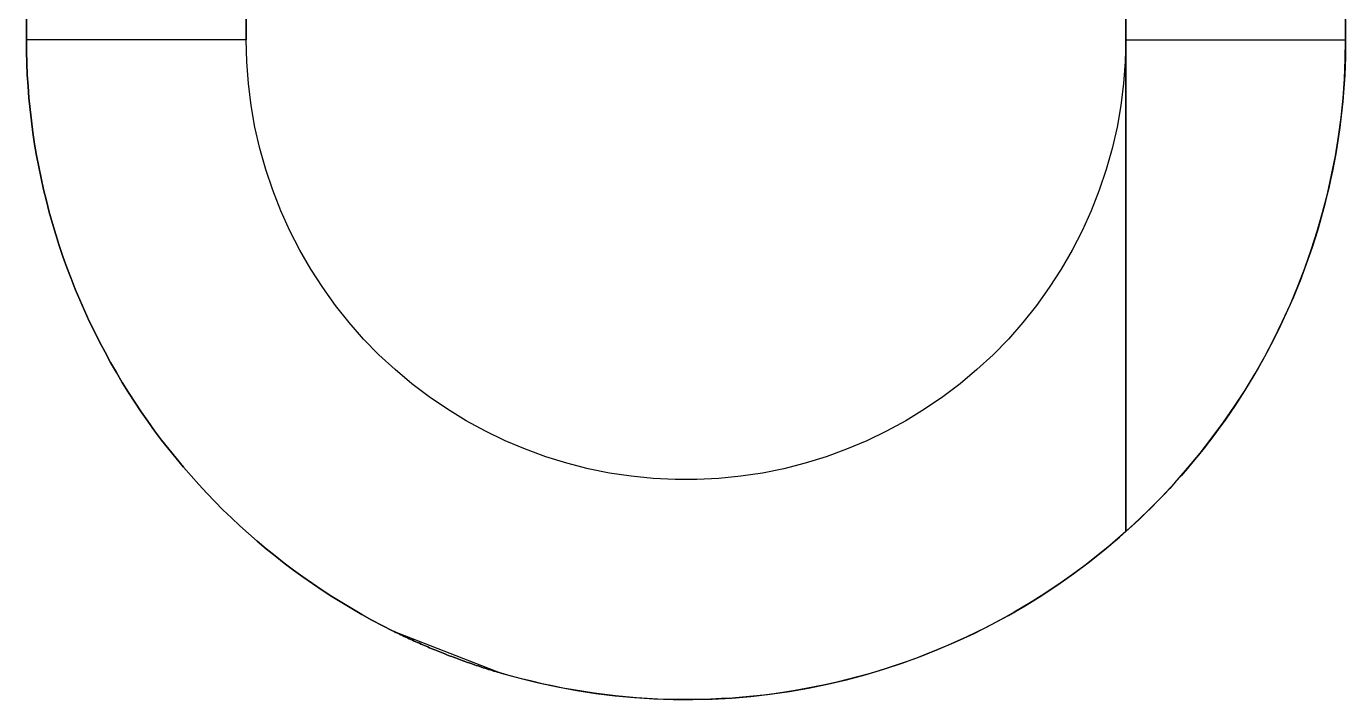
# Model space of a CAD drawing. Extents: x 0 to 1.35, y 0 to 1.54.
# Drawn here: x 0 to 0.3214, y 0.9 to 1.064 of the extents above; entities that cross this region are included whole.
import ezdxf

# ---------------------------------------------------------------- set-up
doc = ezdxf.new("R2010")
doc.units = 0
doc.linetypes.add('HIDDEN', pattern=[9, 6, -3])
doc.layers.add('FRONT', color=7, linetype='CONTINUOUS')
doc.layers.add('FRONT_HID', color=7, linetype='HIDDEN')

msp = doc.modelspace()

# ---------------------------------------------------------------- linework, layer by layer
at = {"layer": 'FRONT'}
for p, q in [((0.321429, 1.060712), (0.321429, 1.453569)), ((0.267857, 1.302436), (0.267857, 1.060712)), ((0.321429, 1.221426), (0.321429, 1.060712)), ((0, 1.126125), (0, 1.060712)), ((0.053571, 1.060712), (0.053571, 1.126125)), ((0.053571, 1.060712), (0.053571, 1.126125)), ((0, 1.060712), (0.000025, 1.057881)), ((0.000025, 1.057881), (0.0001, 1.055051)), ((0.053705, 1.055371), (0.053571, 1.060712)), ((0.053705, 1.055371), (0.053571, 1.060712)), ((0.267857, 1.060712), (0.267724, 1.055371)), ((0.267857, 1.060712), (0.267724, 1.055371)), ((0.321359, 1.05598), (0.321429, 1.060712)), ((0.321414, 1.058566), (0.321371, 1.056421)), ((0.321429, 1.060712), (0.321414, 1.058566)), ((0.0001, 1.055051), (0.000224, 1.052223)), ((0.054104, 1.050044), (0.053705, 1.055371)), ((0.054104, 1.050044), (0.053705, 1.055371)), ((0.267724, 1.055371), (0.267325, 1.050044)), ((0.267724, 1.055371), (0.267325, 1.050044)), ((0.32115, 1.051253), (0.321359, 1.05598)), ((0.321371, 1.056421), (0.3213, 1.054277)), ((0.000224, 1.052223), (0.000399, 1.049397)), ((0.320802, 1.046533), (0.32115, 1.051253)), ((0.321199, 1.052134), (0.321071, 1.049992)), ((0.3213, 1.054277), (0.321199, 1.052134)), ((0.000399, 1.049397), (0.000623, 1.046575)), ((0.054768, 1.044743), (0.054104, 1.050044)), ((0.054768, 1.044743), (0.054104, 1.050044)), ((0.267325, 1.050044), (0.26666, 1.044743)), ((0.267325, 1.050044), (0.26666, 1.044743)), ((0.321071, 1.049992), (0.320913, 1.047852)), ((0.000623, 1.046575), (0.000897, 1.043758)), ((0.055696, 1.039482), (0.054768, 1.044743)), ((0.055696, 1.039482), (0.054768, 1.044743)), ((0.26666, 1.044743), (0.265733, 1.039482)), ((0.26666, 1.044743), (0.265733, 1.039482)), ((0.320315, 1.041826), (0.320802, 1.046533)), ((0.320727, 1.045715), (0.320513, 1.04358)), ((0.320913, 1.047852), (0.320727, 1.045715)), ((0.000897, 1.043758), (0.00122, 1.040945)), ((0.31969, 1.037136), (0.320315, 1.041826)), ((0.32027, 1.041448), (0.319998, 1.03932)), ((0.320513, 1.04358), (0.32027, 1.041448)), ((0.00122, 1.040945), (0.001593, 1.038139)), ((0.056885, 1.034274), (0.055696, 1.039482)), ((0.056885, 1.034274), (0.055696, 1.039482)), ((0.265733, 1.039482), (0.264544, 1.034274)), ((0.265733, 1.039482), (0.264544, 1.034274)), ((0.319998, 1.03932), (0.319699, 1.037195)), ((0.001593, 1.038139), (0.002015, 1.03534)), ((0.002015, 1.03534), (0.002487, 1.032548)), ((0.318927, 1.032465), (0.31969, 1.037136)), ((0.319371, 1.035075), (0.319014, 1.032959)), ((0.319699, 1.037195), (0.319371, 1.035075)), ((0.002487, 1.032548), (0.003008, 1.029766)), ((0.058331, 1.029131), (0.056885, 1.034274)), ((0.058331, 1.029131), (0.056885, 1.034274)), ((0.264544, 1.034274), (0.263097, 1.029131)), ((0.264544, 1.034274), (0.263097, 1.029131)), ((0.318027, 1.02782), (0.318927, 1.032465)), ((0.319014, 1.032959), (0.31863, 1.030848)), ((0.003008, 1.029766), (0.003577, 1.026993)), ((0.060033, 1.024067), (0.058331, 1.029131)), ((0.060033, 1.024067), (0.058331, 1.029131)), ((0.263097, 1.029131), (0.261396, 1.024067)), ((0.263097, 1.029131), (0.261396, 1.024067)), ((0.318217, 1.028743), (0.317776, 1.026643)), ((0.31863, 1.030848), (0.318217, 1.028743)), ((0.003577, 1.026993), (0.004195, 1.02423)), ((0.31699, 1.023202), (0.318027, 1.02782)), ((0.317776, 1.026643), (0.317307, 1.024549)), ((0.004195, 1.02423), (0.004862, 1.021479)), ((0.061985, 1.019094), (0.060033, 1.024067)), ((0.061985, 1.019094), (0.060033, 1.024067)), ((0.261396, 1.024067), (0.259444, 1.019094)), ((0.261396, 1.024067), (0.259444, 1.019094)), ((0.315818, 1.018618), (0.31699, 1.023202)), ((0.316811, 1.022462), (0.316286, 1.020382)), ((0.317307, 1.024549), (0.316811, 1.022462)), ((0.004862, 1.021479), (0.005578, 1.01874)), ((0.064182, 1.014224), (0.061985, 1.019094)), ((0.064182, 1.014224), (0.061985, 1.019094)), ((0.259444, 1.019094), (0.257247, 1.014224)), ((0.259444, 1.019094), (0.257247, 1.014224)), ((0.316286, 1.020382), (0.315734, 1.018308)), ((0.005578, 1.01874), (0.006341, 1.016014)), ((0.006341, 1.016014), (0.007152, 1.013301)), ((0.314511, 1.014069), (0.315818, 1.018618)), ((0.315154, 1.016243), (0.314546, 1.014185)), ((0.315734, 1.018308), (0.315154, 1.016243)), ((0.007152, 1.013301), (0.008011, 1.010604)), ((0.066619, 1.00947), (0.064182, 1.014224)), ((0.066619, 1.00947), (0.064182, 1.014224)), ((0.257247, 1.014224), (0.254809, 1.00947)), ((0.257247, 1.014224), (0.254809, 1.00947)), ((0.313072, 1.009562), (0.314511, 1.014069)), ((0.314546, 1.014185), (0.313912, 1.012135)), ((0.008011, 1.010604), (0.008917, 1.007922)), ((0.06929, 1.004844), (0.066619, 1.00947)), ((0.06929, 1.004844), (0.066619, 1.00947)), ((0.254809, 1.00947), (0.252138, 1.004844)), ((0.254809, 1.00947), (0.252138, 1.004844)), ((0.3115, 1.005098), (0.313072, 1.009562)), ((0.313249, 1.010094), (0.31256, 1.008063)), ((0.313912, 1.012135), (0.313249, 1.010094)), ((0.008917, 1.007922), (0.009871, 1.005256)), ((0.31256, 1.008063), (0.311844, 1.00604)), ((0.009871, 1.005256), (0.010871, 1.002608)), ((0.072189, 1.000356), (0.06929, 1.004844)), ((0.072189, 1.000356), (0.06929, 1.004844)), ((0.252138, 1.004844), (0.24924, 1.000356)), ((0.252138, 1.004844), (0.24924, 1.000356)), ((0.309797, 1.000683), (0.3115, 1.005098)), ((0.3111, 1.004027), (0.31033, 1.002025)), ((0.311844, 1.00604), (0.3111, 1.004027)), ((0.010871, 1.002608), (0.011918, 0.999978)), ((0.011918, 0.999978), (0.013011, 0.997366)), ((0.075307, 0.996019), (0.072189, 1.000356)), ((0.075307, 0.996019), (0.072189, 1.000356)), ((0.24924, 1.000356), (0.246121, 0.996019)), ((0.24924, 1.000356), (0.246121, 0.996019)), ((0.307965, 0.99632), (0.309797, 1.000683)), ((0.309533, 1.000033), (0.30871, 0.998051)), ((0.31033, 1.002025), (0.309533, 1.000033)), ((0.013011, 0.997366), (0.014149, 0.994774)), ((0.30871, 0.998051), (0.30786, 0.996081)), ((0.014149, 0.994774), (0.015333, 0.992203)), ((0.078638, 0.991842), (0.075307, 0.996019)), ((0.078638, 0.991842), (0.075307, 0.996019)), ((0.246121, 0.996019), (0.24279, 0.991842)), ((0.246121, 0.996019), (0.24279, 0.991842)), ((0.306005, 0.992013), (0.307965, 0.99632)), ((0.306984, 0.994123), (0.306082, 0.992176)), ((0.30786, 0.996081), (0.306984, 0.994123)), ((0.015333, 0.992203), (0.016563, 0.989653)), ((0.082173, 0.987836), (0.078638, 0.991842)), ((0.082173, 0.987836), (0.078638, 0.991842)), ((0.24279, 0.991842), (0.239256, 0.987836)), ((0.24279, 0.991842), (0.239256, 0.987836)), ((0.30392, 0.987765), (0.306005, 0.992013)), ((0.305155, 0.990241), (0.304201, 0.988319)), ((0.306082, 0.992176), (0.305155, 0.990241)), ((0.016563, 0.989653), (0.017837, 0.987125)), ((0.017837, 0.987125), (0.019155, 0.98462)), ((0.085903, 0.984012), (0.082173, 0.987836)), ((0.085903, 0.984012), (0.082173, 0.987836)), ((0.239256, 0.987836), (0.235525, 0.984012)), ((0.239256, 0.987836), (0.235525, 0.984012)), ((0.30171, 0.98358), (0.30392, 0.987765)), ((0.304201, 0.988319), (0.303222, 0.98641)), ((0.019155, 0.98462), (0.020517, 0.982138)), ((0.089819, 0.980378), (0.085903, 0.984012)), ((0.089819, 0.980378), (0.085903, 0.984012)), ((0.235525, 0.984012), (0.231609, 0.980378)), ((0.235525, 0.984012), (0.231609, 0.980378)), ((0.299378, 0.979463), (0.30171, 0.98358)), ((0.302217, 0.984514), (0.301187, 0.982632)), ((0.303222, 0.98641), (0.302217, 0.984514)), ((0.020517, 0.982138), (0.021923, 0.979681)), ((0.093912, 0.976944), (0.089819, 0.980378)), ((0.093912, 0.976944), (0.089819, 0.980378)), ((0.231609, 0.980378), (0.227517, 0.976944)), ((0.231609, 0.980378), (0.227517, 0.976944)), ((0.300132, 0.980764), (0.299053, 0.97891)), ((0.301187, 0.982632), (0.300132, 0.980764)), ((0.021923, 0.979681), (0.023372, 0.977249)), ((0.023372, 0.977249), (0.024863, 0.974842)), ((0.296926, 0.975415), (0.299378, 0.979463)), ((0.299053, 0.97891), (0.297948, 0.97707)), ((0.024863, 0.974842), (0.026397, 0.972463)), ((0.09817, 0.973719), (0.093912, 0.976944)), ((0.09817, 0.973719), (0.093912, 0.976944)), ((0.227517, 0.976944), (0.223258, 0.973719)), ((0.227517, 0.976944), (0.223258, 0.973719)), ((0.294356, 0.971442), (0.296926, 0.975415)), ((0.296819, 0.975246), (0.295666, 0.973436)), ((0.297948, 0.97707), (0.296819, 0.975246)), ((0.026397, 0.972463), (0.027972, 0.970111)), ((0.102584, 0.970709), (0.09817, 0.973719)), ((0.102584, 0.970709), (0.09817, 0.973719)), ((0.223258, 0.973719), (0.218844, 0.970709)), ((0.223258, 0.973719), (0.218844, 0.970709)), ((0.291669, 0.967546), (0.294356, 0.971442)), ((0.294489, 0.971642), (0.293288, 0.969865)), ((0.295666, 0.973436), (0.294489, 0.971642)), ((0.027972, 0.970111), (0.029589, 0.967786)), ((0.029589, 0.967786), (0.031246, 0.965491)), ((0.107143, 0.967923), (0.102584, 0.970709)), ((0.107143, 0.967923), (0.102584, 0.970709)), ((0.111835, 0.965368), (0.107143, 0.967923)), ((0.111835, 0.965368), (0.107143, 0.967923)), ((0.214286, 0.967923), (0.209594, 0.965368)), ((0.214286, 0.967923), (0.209594, 0.965368)), ((0.218844, 0.970709), (0.214286, 0.967923)), ((0.218844, 0.970709), (0.214286, 0.967923)), ((0.28887, 0.963731), (0.291669, 0.967546)), ((0.292064, 0.968103), (0.290816, 0.966358)), ((0.293288, 0.969865), (0.292064, 0.968103)), ((0.031246, 0.965491), (0.032943, 0.963226)), ((0.116648, 0.963051), (0.111835, 0.965368)), ((0.116648, 0.963051), (0.111835, 0.965368)), ((0.209594, 0.965368), (0.204781, 0.963051)), ((0.209594, 0.965368), (0.204781, 0.963051)), ((0.289544, 0.964629), (0.28825, 0.962918)), ((0.290816, 0.966358), (0.289544, 0.964629)), ((0.032943, 0.963226), (0.03468, 0.96099)), ((0.121571, 0.960975), (0.116648, 0.963051)), ((0.121571, 0.960975), (0.116648, 0.963051)), ((0.204781, 0.963051), (0.199858, 0.960975)), ((0.204781, 0.963051), (0.199858, 0.960975)), ((0.286933, 0.961224), (0.285594, 0.959548)), ((0.285959, 0.96), (0.28887, 0.963731)), ((0.28825, 0.962918), (0.286933, 0.961224)), ((0.03468, 0.96099), (0.036456, 0.958786)), ((0.036456, 0.958786), (0.038271, 0.956613)), ((0.126591, 0.959148), (0.121571, 0.960975)), ((0.126591, 0.959148), (0.121571, 0.960975)), ((0.131696, 0.957574), (0.126591, 0.959148)), ((0.131696, 0.957574), (0.126591, 0.959148)), ((0.194838, 0.959148), (0.189733, 0.957574)), ((0.194838, 0.959148), (0.189733, 0.957574)), ((0.199858, 0.960975), (0.194838, 0.959148)), ((0.199858, 0.960975), (0.194838, 0.959148)), ((0.284232, 0.95789), (0.282849, 0.95625)), ((0.282939, 0.956356), (0.285959, 0.96)), ((0.285594, 0.959548), (0.284232, 0.95789)), ((0.038271, 0.956613), (0.040123, 0.954472)), ((0.136873, 0.956255), (0.131696, 0.957574)), ((0.136873, 0.956255), (0.131696, 0.957574)), ((0.142109, 0.955197), (0.136873, 0.956255)), ((0.142109, 0.955197), (0.136873, 0.956255)), ((0.147392, 0.954401), (0.142109, 0.955197)), ((0.147392, 0.954401), (0.142109, 0.955197)), ((0.179319, 0.955197), (0.174037, 0.954401)), ((0.179319, 0.955197), (0.174037, 0.954401)), ((0.184556, 0.956255), (0.179319, 0.955197)), ((0.184556, 0.956255), (0.179319, 0.955197)), ((0.189733, 0.957574), (0.184556, 0.956255)), ((0.189733, 0.957574), (0.184556, 0.956255)), ((0.279814, 0.952803), (0.282939, 0.956356)), ((0.282849, 0.95625), (0.281443, 0.954629)), ((0.040123, 0.954472), (0.042013, 0.952365)), ((0.042013, 0.952365), (0.04394, 0.950291)), ((0.152707, 0.953869), (0.147392, 0.954401)), ((0.152707, 0.953869), (0.147392, 0.954401)), ((0.158043, 0.953602), (0.152707, 0.953869)), ((0.158043, 0.953602), (0.152707, 0.953869)), ((0.163385, 0.953602), (0.158043, 0.953602)), ((0.163385, 0.953602), (0.158043, 0.953602)), ((0.168721, 0.953869), (0.163385, 0.953602)), ((0.168721, 0.953869), (0.163385, 0.953602)), ((0.174037, 0.954401), (0.168721, 0.953869)), ((0.174037, 0.954401), (0.168721, 0.953869)), ((0.276586, 0.949343), (0.279814, 0.952803)), ((0.278568, 0.951443), (0.277099, 0.94988)), ((0.280016, 0.953026), (0.278568, 0.951443)), ((0.281443, 0.954629), (0.280016, 0.953026)), ((0.04394, 0.950291), (0.045903, 0.948251)), ((0.045903, 0.948251), (0.047902, 0.946246)), ((0.273256, 0.94598), (0.276586, 0.949343)), ((0.275609, 0.948336), (0.274098, 0.946812)), ((0.277099, 0.94988), (0.275609, 0.948336)), ((0.047902, 0.946246), (0.049936, 0.944277)), ((0.26983, 0.942717), (0.273256, 0.94598)), ((0.272568, 0.945309), (0.271017, 0.943826)), ((0.274098, 0.946812), (0.272568, 0.945309)), ((0.049936, 0.944277), (0.052004, 0.942343)), ((0.052004, 0.942343), (0.054105, 0.940447)), ((0.266309, 0.939555), (0.26983, 0.942717)), ((0.269447, 0.942364), (0.267857, 0.940923)), ((0.271017, 0.943826), (0.269447, 0.942364)), ((0.054105, 0.940447), (0.05624, 0.938588)), ((0.05624, 0.938588), (0.058408, 0.936767)), ((0.262696, 0.936499), (0.266309, 0.939555)), ((0.058408, 0.936767), (0.060607, 0.934984)), ((0.258995, 0.93355), (0.262696, 0.936499)), ((0.060607, 0.934984), (0.062837, 0.93324)), ((0.062837, 0.93324), (0.065097, 0.931536)), ((0.255208, 0.930712), (0.258995, 0.93355)), ((0.065097, 0.931536), (0.067387, 0.929872)), ((0.067387, 0.929872), (0.069707, 0.928248)), ((0.25134, 0.927986), (0.255208, 0.930712)), ((0.069707, 0.928248), (0.072054, 0.926666)), ((0.072054, 0.926666), (0.074429, 0.925125)), ((0.247393, 0.925376), (0.25134, 0.927986)), ((0.074429, 0.925125), (0.07683, 0.923626)), ((0.07683, 0.923626), (0.079258, 0.92217)), ((0.239277, 0.920509), (0.243371, 0.922882)), ((0.243371, 0.922882), (0.247393, 0.925376)), ((0.079258, 0.92217), (0.081711, 0.920756)), ((0.081711, 0.920756), (0.084188, 0.919386)), ((0.084188, 0.919386), (0.08669, 0.91806)), ((0.235115, 0.918256), (0.239277, 0.920509)), ((0.08669, 0.91806), (0.089214, 0.916779)), ((0.089214, 0.916779), (0.089618, 0.916579)), ((0.089214, 0.916779), (0.11564, 0.906448)), ((0.089618, 0.916579), (0.090023, 0.91638)), ((0.090023, 0.91638), (0.090428, 0.916182)), ((0.090428, 0.916182), (0.090834, 0.915985)), ((0.226602, 0.914124), (0.230889, 0.916128)), ((0.230889, 0.916128), (0.235115, 0.918256)), ((0.090834, 0.915985), (0.09124, 0.91579)), ((0.09124, 0.91579), (0.091647, 0.915595)), ((0.091647, 0.915595), (0.092054, 0.915402)), ((0.092054, 0.915402), (0.092462, 0.91521)), ((0.092462, 0.91521), (0.092871, 0.915019)), ((0.092871, 0.915019), (0.09328, 0.914829)), ((0.09328, 0.914829), (0.09369, 0.914641)), ((0.09369, 0.914641), (0.0941, 0.914453)), ((0.0941, 0.914453), (0.094511, 0.914267)), ((0.094511, 0.914267), (0.094922, 0.914082)), ((0.094922, 0.914082), (0.095333, 0.913898)), ((0.095333, 0.913898), (0.095746, 0.913715)), ((0.095746, 0.913715), (0.096158, 0.913533)), ((0.096158, 0.913533), (0.096572, 0.913352)), ((0.096572, 0.913352), (0.096985, 0.913173)), ((0.096985, 0.913173), (0.0974, 0.912995)), ((0.0974, 0.912995), (0.097814, 0.912818)), ((0.222258, 0.912248), (0.226602, 0.914124)), ((0.097814, 0.912818), (0.09823, 0.912642)), ((0.09823, 0.912642), (0.098645, 0.912467)), ((0.098645, 0.912467), (0.099061, 0.912293)), ((0.099061, 0.912293), (0.099478, 0.912121)), ((0.099478, 0.912121), (0.099895, 0.91195)), ((0.099895, 0.91195), (0.100313, 0.91178)), ((0.100313, 0.91178), (0.100731, 0.911611)), ((0.100731, 0.911611), (0.10115, 0.911443)), ((0.10115, 0.911443), (0.101569, 0.911277)), ((0.101569, 0.911277), (0.101988, 0.911111)), ((0.101988, 0.911111), (0.102408, 0.910947)), ((0.102408, 0.910947), (0.102829, 0.910784)), ((0.102829, 0.910784), (0.10325, 0.910622)), ((0.10325, 0.910622), (0.103671, 0.910462)), ((0.103671, 0.910462), (0.104093, 0.910302)), ((0.104093, 0.910302), (0.104515, 0.910144)), ((0.104515, 0.910144), (0.104938, 0.909987)), ((0.104938, 0.909987), (0.105361, 0.909831)), ((0.105361, 0.909831), (0.105785, 0.909676)), ((0.105785, 0.909676), (0.106209, 0.909523)), ((0.213413, 0.908883), (0.21786, 0.9105)), ((0.21786, 0.9105), (0.222258, 0.912248)), ((0.106209, 0.909523), (0.106633, 0.90937)), ((0.106633, 0.90937), (0.107058, 0.909219)), ((0.107058, 0.909219), (0.107483, 0.909069)), ((0.107483, 0.909069), (0.107909, 0.90892)), ((0.107909, 0.90892), (0.108335, 0.908773)), ((0.108335, 0.908773), (0.108762, 0.908626)), ((0.108762, 0.908626), (0.109189, 0.908481)), ((0.109189, 0.908481), (0.109616, 0.908337)), ((0.109616, 0.908337), (0.110044, 0.908194)), ((0.110044, 0.908194), (0.110472, 0.908053)), ((0.110472, 0.908053), (0.110901, 0.907912)), ((0.110901, 0.907912), (0.11133, 0.907773)), ((0.11133, 0.907773), (0.111759, 0.907635)), ((0.111759, 0.907635), (0.112189, 0.907499)), ((0.112189, 0.907499), (0.112619, 0.907363)), ((0.112619, 0.907363), (0.113049, 0.907229)), ((0.113049, 0.907229), (0.11348, 0.907095)), ((0.11348, 0.907095), (0.113911, 0.906964)), ((0.113911, 0.906964), (0.114343, 0.906833)), ((0.114343, 0.906833), (0.114775, 0.906703)), ((0.114775, 0.906703), (0.115207, 0.906575)), ((0.115207, 0.906575), (0.11564, 0.906448)), ((0.11564, 0.906448), (0.120201, 0.905188)), ((0.204385, 0.906045), (0.20892, 0.907397)), ((0.20892, 0.907397), (0.213413, 0.908883)), ((0.120201, 0.905188), (0.124798, 0.904062)), ((0.124798, 0.904062), (0.129425, 0.903073)), ((0.19057, 0.902795), (0.195206, 0.903742)), ((0.195206, 0.903742), (0.199813, 0.904826)), ((0.199813, 0.904826), (0.204385, 0.906045)), ((0.129425, 0.903073), (0.13408, 0.90222)), ((0.13408, 0.90222), (0.138757, 0.901505)), ((0.138757, 0.901505), (0.143454, 0.900927)), ((0.143454, 0.900927), (0.148166, 0.900488)), ((0.148166, 0.900488), (0.152889, 0.900188)), ((0.152889, 0.900188), (0.157618, 0.900027)), ((0.157618, 0.900027), (0.16235, 0.900006)), ((0.16235, 0.900006), (0.167081, 0.900124)), ((0.167081, 0.900124), (0.171806, 0.900381)), ((0.171806, 0.900381), (0.176522, 0.900777)), ((0.176522, 0.900777), (0.181223, 0.901312)), ((0.181223, 0.901312), (0.185908, 0.901985)), ((0.185908, 0.901985), (0.19057, 0.902795))]:
    msp.add_line(p, q, dxfattribs=at)
at = {"layer": 'FRONT_HID', "linetype": 'HIDDEN'}
for p, q in [((0.321429, 1.060712), (0.321429, 1.453569)), ((0.267857, 1.302436), (0.267857, 1.060712)), ((0.267857, 1.221426), (0.267857, 1.060712)), ((0.267857, 1.060712), (0.267857, 1.221426)), ((0.321429, 1.060712), (0.321429, 1.221426)), ((0, 1.060712), (0, 1.126125)), ((0, 1.126125), (0, 1.060712)), ((0, 1.126125), (0, 1.060712)), ((0.053571, 1.126125), (0.053571, 1.060712)), ((0.053571, 1.060712), (0.053571, 1.126125)), ((0.000025, 1.057881), (0, 1.060712)), ((0, 1.060712), (0.000025, 1.057881)), ((0.000025, 1.057881), (0, 1.060712)), ((0.053571, 1.060712), (0, 1.060712)), ((0.053571, 1.060712), (0, 1.060712)), ((0.0001, 1.055051), (0.000025, 1.057881)), ((0.000025, 1.057881), (0.0001, 1.055051)), ((0.0001, 1.055051), (0.000025, 1.057881)), ((0.053705, 1.055371), (0.053571, 1.060712)), ((0.053705, 1.055371), (0.053571, 1.060712)), ((0.267857, 1.060712), (0.267724, 1.055371)), ((0.267857, 1.060712), (0.267724, 1.055371)), ((0.267857, 0.940923), (0.267857, 1.060712)), ((0.267857, 1.060712), (0.321429, 1.060712)), ((0.267857, 1.060712), (0.321429, 1.060712)), ((0.267857, 1.060712), (0.267857, 0.940923)), ((0.321359, 1.05598), (0.321429, 1.060712)), ((0.321414, 1.058566), (0.321371, 1.056421)), ((0.321429, 1.060712), (0.321414, 1.058566)), ((0.000224, 1.052223), (0.0001, 1.055051)), ((0.0001, 1.055051), (0.000224, 1.052223)), ((0.000224, 1.052223), (0.0001, 1.055051)), ((0.054104, 1.050044), (0.053705, 1.055371)), ((0.054104, 1.050044), (0.053705, 1.055371)), ((0.267724, 1.055371), (0.267325, 1.050044)), ((0.267724, 1.055371), (0.267325, 1.050044)), ((0.32115, 1.051253), (0.321359, 1.05598)), ((0.321371, 1.056421), (0.3213, 1.054277)), ((0.000399, 1.049397), (0.000224, 1.052223)), ((0.000224, 1.052223), (0.000399, 1.049397)), ((0.000399, 1.049397), (0.000224, 1.052223)), ((0.320802, 1.046533), (0.32115, 1.051253)), ((0.321199, 1.052134), (0.321071, 1.049992)), ((0.3213, 1.054277), (0.321199, 1.052134)), ((0.000623, 1.046575), (0.000399, 1.049397)), ((0.000399, 1.049397), (0.000623, 1.046575)), ((0.000623, 1.046575), (0.000399, 1.049397)), ((0.054768, 1.044743), (0.054104, 1.050044)), ((0.054768, 1.044743), (0.054104, 1.050044)), ((0.267325, 1.050044), (0.26666, 1.044743)), ((0.267325, 1.050044), (0.26666, 1.044743)), ((0.321071, 1.049992), (0.320913, 1.047852)), ((0.000897, 1.043758), (0.000623, 1.046575)), ((0.000623, 1.046575), (0.000897, 1.043758)), ((0.000897, 1.043758), (0.000623, 1.046575)), ((0.055696, 1.039482), (0.054768, 1.044743)), ((0.055696, 1.039482), (0.054768, 1.044743)), ((0.26666, 1.044743), (0.265733, 1.039482)), ((0.26666, 1.044743), (0.265733, 1.039482)), ((0.320315, 1.041826), (0.320802, 1.046533)), ((0.320727, 1.045715), (0.320513, 1.04358)), ((0.320913, 1.047852), (0.320727, 1.045715)), ((0.00122, 1.040945), (0.000897, 1.043758)), ((0.000897, 1.043758), (0.00122, 1.040945)), ((0.00122, 1.040945), (0.000897, 1.043758)), ((0.31969, 1.037136), (0.320315, 1.041826)), ((0.32027, 1.041448), (0.319998, 1.03932)), ((0.320513, 1.04358), (0.32027, 1.041448)), ((0.001593, 1.038139), (0.00122, 1.040945)), ((0.00122, 1.040945), (0.001593, 1.038139)), ((0.001593, 1.038139), (0.00122, 1.040945)), ((0.056885, 1.034274), (0.055696, 1.039482)), ((0.056885, 1.034274), (0.055696, 1.039482)), ((0.265733, 1.039482), (0.264544, 1.034274)), ((0.265733, 1.039482), (0.264544, 1.034274)), ((0.319998, 1.03932), (0.319699, 1.037195)), ((0.002015, 1.03534), (0.001593, 1.038139)), ((0.001593, 1.038139), (0.002015, 1.03534)), ((0.002015, 1.03534), (0.001593, 1.038139)), ((0.002487, 1.032548), (0.002015, 1.03534)), ((0.002015, 1.03534), (0.002487, 1.032548)), ((0.002487, 1.032548), (0.002015, 1.03534)), ((0.318927, 1.032465), (0.31969, 1.037136)), ((0.319371, 1.035075), (0.319014, 1.032959)), ((0.319699, 1.037195), (0.319371, 1.035075)), ((0.003008, 1.029766), (0.002487, 1.032548)), ((0.002487, 1.032548), (0.003008, 1.029766)), ((0.003008, 1.029766), (0.002487, 1.032548)), ((0.058331, 1.029131), (0.056885, 1.034274)), ((0.058331, 1.029131), (0.056885, 1.034274)), ((0.264544, 1.034274), (0.263097, 1.029131)), ((0.264544, 1.034274), (0.263097, 1.029131)), ((0.318027, 1.02782), (0.318927, 1.032465)), ((0.319014, 1.032959), (0.31863, 1.030848)), ((0.003577, 1.026993), (0.003008, 1.029766)), ((0.003008, 1.029766), (0.003577, 1.026993)), ((0.003577, 1.026993), (0.003008, 1.029766)), ((0.060033, 1.024067), (0.058331, 1.029131)), ((0.060033, 1.024067), (0.058331, 1.029131)), ((0.263097, 1.029131), (0.261396, 1.024067)), ((0.263097, 1.029131), (0.261396, 1.024067)), ((0.318217, 1.028743), (0.317776, 1.026643)), ((0.31863, 1.030848), (0.318217, 1.028743)), ((0.004195, 1.02423), (0.003577, 1.026993)), ((0.003577, 1.026993), (0.004195, 1.02423)), ((0.004195, 1.02423), (0.003577, 1.026993)), ((0.31699, 1.023202), (0.318027, 1.02782)), ((0.317776, 1.026643), (0.317307, 1.024549)), ((0.004862, 1.021479), (0.004195, 1.02423)), ((0.004195, 1.02423), (0.004862, 1.021479)), ((0.004862, 1.021479), (0.004195, 1.02423)), ((0.061985, 1.019094), (0.060033, 1.024067)), ((0.061985, 1.019094), (0.060033, 1.024067)), ((0.261396, 1.024067), (0.259444, 1.019094)), ((0.261396, 1.024067), (0.259444, 1.019094)), ((0.315818, 1.018618), (0.31699, 1.023202)), ((0.316811, 1.022462), (0.316286, 1.020382)), ((0.317307, 1.024549), (0.316811, 1.022462)), ((0.005578, 1.01874), (0.004862, 1.021479)), ((0.004862, 1.021479), (0.005578, 1.01874)), ((0.005578, 1.01874), (0.004862, 1.021479)), ((0.064182, 1.014224), (0.061985, 1.019094)), ((0.064182, 1.014224), (0.061985, 1.019094)), ((0.259444, 1.019094), (0.257247, 1.014224)), ((0.259444, 1.019094), (0.257247, 1.014224)), ((0.316286, 1.020382), (0.315734, 1.018308)), ((0.006341, 1.016014), (0.005578, 1.01874)), ((0.005578, 1.01874), (0.006341, 1.016014)), ((0.006341, 1.016014), (0.005578, 1.01874)), ((0.007152, 1.013301), (0.006341, 1.016014)), ((0.006341, 1.016014), (0.007152, 1.013301)), ((0.007152, 1.013301), (0.006341, 1.016014)), ((0.314511, 1.014069), (0.315818, 1.018618)), ((0.315154, 1.016243), (0.314546, 1.014185)), ((0.315734, 1.018308), (0.315154, 1.016243)), ((0.008011, 1.010604), (0.007152, 1.013301)), ((0.007152, 1.013301), (0.008011, 1.010604)), ((0.008011, 1.010604), (0.007152, 1.013301)), ((0.066619, 1.00947), (0.064182, 1.014224)), ((0.066619, 1.00947), (0.064182, 1.014224)), ((0.257247, 1.014224), (0.254809, 1.00947)), ((0.257247, 1.014224), (0.254809, 1.00947)), ((0.313072, 1.009562), (0.314511, 1.014069)), ((0.314546, 1.014185), (0.313912, 1.012135)), ((0.008917, 1.007922), (0.008011, 1.010604)), ((0.008011, 1.010604), (0.008917, 1.007922)), ((0.008917, 1.007922), (0.008011, 1.010604)), ((0.06929, 1.004844), (0.066619, 1.00947)), ((0.06929, 1.004844), (0.066619, 1.00947)), ((0.254809, 1.00947), (0.252138, 1.004844)), ((0.254809, 1.00947), (0.252138, 1.004844)), ((0.3115, 1.005098), (0.313072, 1.009562)), ((0.313249, 1.010094), (0.31256, 1.008063)), ((0.313912, 1.012135), (0.313249, 1.010094)), ((0.009871, 1.005256), (0.008917, 1.007922)), ((0.008917, 1.007922), (0.009871, 1.005256)), ((0.009871, 1.005256), (0.008917, 1.007922)), ((0.31256, 1.008063), (0.311844, 1.00604)), ((0.010871, 1.002608), (0.009871, 1.005256)), ((0.009871, 1.005256), (0.010871, 1.002608)), ((0.010871, 1.002608), (0.009871, 1.005256)), ((0.072189, 1.000356), (0.06929, 1.004844)), ((0.072189, 1.000356), (0.06929, 1.004844)), ((0.252138, 1.004844), (0.24924, 1.000356)), ((0.252138, 1.004844), (0.24924, 1.000356)), ((0.309797, 1.000683), (0.3115, 1.005098)), ((0.3111, 1.004027), (0.31033, 1.002025)), ((0.311844, 1.00604), (0.3111, 1.004027)), ((0.011918, 0.999978), (0.010871, 1.002608)), ((0.010871, 1.002608), (0.011918, 0.999978)), ((0.011918, 0.999978), (0.010871, 1.002608)), ((0.013011, 0.997366), (0.011918, 0.999978)), ((0.011918, 0.999978), (0.013011, 0.997366)), ((0.013011, 0.997366), (0.011918, 0.999978)), ((0.075307, 0.996019), (0.072189, 1.000356)), ((0.075307, 0.996019), (0.072189, 1.000356)), ((0.24924, 1.000356), (0.246121, 0.996019)), ((0.24924, 1.000356), (0.246121, 0.996019)), ((0.307965, 0.99632), (0.309797, 1.000683)), ((0.309533, 1.000033), (0.30871, 0.998051)), ((0.31033, 1.002025), (0.309533, 1.000033)), ((0.014149, 0.994774), (0.013011, 0.997366)), ((0.013011, 0.997366), (0.014149, 0.994774)), ((0.014149, 0.994774), (0.013011, 0.997366)), ((0.30871, 0.998051), (0.30786, 0.996081)), ((0.015333, 0.992203), (0.014149, 0.994774)), ((0.014149, 0.994774), (0.015333, 0.992203)), ((0.015333, 0.992203), (0.014149, 0.994774)), ((0.078638, 0.991842), (0.075307, 0.996019)), ((0.078638, 0.991842), (0.075307, 0.996019)), ((0.246121, 0.996019), (0.24279, 0.991842)), ((0.246121, 0.996019), (0.24279, 0.991842)), ((0.306005, 0.992013), (0.307965, 0.99632)), ((0.306984, 0.994123), (0.306082, 0.992176)), ((0.30786, 0.996081), (0.306984, 0.994123)), ((0.016563, 0.989653), (0.015333, 0.992203)), ((0.015333, 0.992203), (0.016563, 0.989653)), ((0.016563, 0.989653), (0.015333, 0.992203)), ((0.082173, 0.987836), (0.078638, 0.991842)), ((0.082173, 0.987836), (0.078638, 0.991842)), ((0.24279, 0.991842), (0.239256, 0.987836)), ((0.24279, 0.991842), (0.239256, 0.987836)), ((0.30392, 0.987765), (0.306005, 0.992013)), ((0.305155, 0.990241), (0.304201, 0.988319)), ((0.306082, 0.992176), (0.305155, 0.990241)), ((0.017837, 0.987125), (0.016563, 0.989653)), ((0.016563, 0.989653), (0.017837, 0.987125)), ((0.017837, 0.987125), (0.016563, 0.989653)), ((0.019155, 0.98462), (0.017837, 0.987125)), ((0.017837, 0.987125), (0.019155, 0.98462)), ((0.019155, 0.98462), (0.017837, 0.987125)), ((0.085903, 0.984012), (0.082173, 0.987836)), ((0.085903, 0.984012), (0.082173, 0.987836)), ((0.239256, 0.987836), (0.235525, 0.984012)), ((0.239256, 0.987836), (0.235525, 0.984012)), ((0.30171, 0.98358), (0.30392, 0.987765)), ((0.304201, 0.988319), (0.303222, 0.98641)), ((0.020517, 0.982138), (0.019155, 0.98462)), ((0.019155, 0.98462), (0.020517, 0.982138)), ((0.020517, 0.982138), (0.019155, 0.98462)), ((0.089819, 0.980378), (0.085903, 0.984012)), ((0.089819, 0.980378), (0.085903, 0.984012)), ((0.235525, 0.984012), (0.231609, 0.980378)), ((0.235525, 0.984012), (0.231609, 0.980378)), ((0.299378, 0.979463), (0.30171, 0.98358)), ((0.302217, 0.984514), (0.301187, 0.982632)), ((0.303222, 0.98641), (0.302217, 0.984514)), ((0.021923, 0.979681), (0.020517, 0.982138)), ((0.020517, 0.982138), (0.021923, 0.979681)), ((0.021923, 0.979681), (0.020517, 0.982138)), ((0.093912, 0.976944), (0.089819, 0.980378)), ((0.093912, 0.976944), (0.089819, 0.980378)), ((0.231609, 0.980378), (0.227517, 0.976944)), ((0.231609, 0.980378), (0.227517, 0.976944)), ((0.300132, 0.980764), (0.299053, 0.97891)), ((0.301187, 0.982632), (0.300132, 0.980764)), ((0.023372, 0.977249), (0.021923, 0.979681)), ((0.021923, 0.979681), (0.023372, 0.977249)), ((0.023372, 0.977249), (0.021923, 0.979681)), ((0.024863, 0.974842), (0.023372, 0.977249)), ((0.023372, 0.977249), (0.024863, 0.974842)), ((0.024863, 0.974842), (0.023372, 0.977249)), ((0.296926, 0.975415), (0.299378, 0.979463)), ((0.299053, 0.97891), (0.297948, 0.97707)), ((0.026397, 0.972463), (0.024863, 0.974842)), ((0.024863, 0.974842), (0.026397, 0.972463)), ((0.026397, 0.972463), (0.024863, 0.974842)), ((0.09817, 0.973719), (0.093912, 0.976944)), ((0.09817, 0.973719), (0.093912, 0.976944)), ((0.227517, 0.976944), (0.223258, 0.973719)), ((0.227517, 0.976944), (0.223258, 0.973719)), ((0.294356, 0.971442), (0.296926, 0.975415)), ((0.296819, 0.975246), (0.295666, 0.973436)), ((0.297948, 0.97707), (0.296819, 0.975246)), ((0.027972, 0.970111), (0.026397, 0.972463)), ((0.026397, 0.972463), (0.027972, 0.970111)), ((0.027972, 0.970111), (0.026397, 0.972463)), ((0.102584, 0.970709), (0.09817, 0.973719)), ((0.102584, 0.970709), (0.09817, 0.973719)), ((0.223258, 0.973719), (0.218844, 0.970709)), ((0.223258, 0.973719), (0.218844, 0.970709)), ((0.291669, 0.967546), (0.294356, 0.971442)), ((0.294489, 0.971642), (0.293288, 0.969865)), ((0.295666, 0.973436), (0.294489, 0.971642)), ((0.029589, 0.967786), (0.027972, 0.970111)), ((0.027972, 0.970111), (0.029589, 0.967786)), ((0.029589, 0.967786), (0.027972, 0.970111)), ((0.031246, 0.965491), (0.029589, 0.967786)), ((0.029589, 0.967786), (0.031246, 0.965491)), ((0.031246, 0.965491), (0.029589, 0.967786)), ((0.107143, 0.967923), (0.102584, 0.970709)), ((0.107143, 0.967923), (0.102584, 0.970709)), ((0.111835, 0.965368), (0.107143, 0.967923)), ((0.111835, 0.965368), (0.107143, 0.967923)), ((0.214286, 0.967923), (0.209594, 0.965368)), ((0.214286, 0.967923), (0.209594, 0.965368)), ((0.218844, 0.970709), (0.214286, 0.967923)), ((0.218844, 0.970709), (0.214286, 0.967923)), ((0.28887, 0.963731), (0.291669, 0.967546)), ((0.292064, 0.968103), (0.290816, 0.966358)), ((0.293288, 0.969865), (0.292064, 0.968103)), ((0.032943, 0.963226), (0.031246, 0.965491)), ((0.031246, 0.965491), (0.032943, 0.963226)), ((0.032943, 0.963226), (0.031246, 0.965491)), ((0.116648, 0.963051), (0.111835, 0.965368)), ((0.116648, 0.963051), (0.111835, 0.965368)), ((0.209594, 0.965368), (0.204781, 0.963051)), ((0.209594, 0.965368), (0.204781, 0.963051)), ((0.289544, 0.964629), (0.28825, 0.962918)), ((0.290816, 0.966358), (0.289544, 0.964629)), ((0.03468, 0.96099), (0.032943, 0.963226)), ((0.032943, 0.963226), (0.03468, 0.96099)), ((0.03468, 0.96099), (0.032943, 0.963226)), ((0.121571, 0.960975), (0.116648, 0.963051)), ((0.121571, 0.960975), (0.116648, 0.963051)), ((0.204781, 0.963051), (0.199858, 0.960975)), ((0.204781, 0.963051), (0.199858, 0.960975)), ((0.286933, 0.961224), (0.285594, 0.959548)), ((0.285959, 0.96), (0.28887, 0.963731)), ((0.28825, 0.962918), (0.286933, 0.961224)), ((0.036456, 0.958786), (0.03468, 0.96099)), ((0.03468, 0.96099), (0.036456, 0.958786)), ((0.036456, 0.958786), (0.03468, 0.96099)), ((0.038271, 0.956613), (0.036456, 0.958786)), ((0.036456, 0.958786), (0.038271, 0.956613)), ((0.038271, 0.956613), (0.036456, 0.958786)), ((0.126591, 0.959148), (0.121571, 0.960975)), ((0.126591, 0.959148), (0.121571, 0.960975)), ((0.131696, 0.957574), (0.126591, 0.959148)), ((0.131696, 0.957574), (0.126591, 0.959148)), ((0.194838, 0.959148), (0.189733, 0.957574)), ((0.194838, 0.959148), (0.189733, 0.957574)), ((0.199858, 0.960975), (0.194838, 0.959148)), ((0.199858, 0.960975), (0.194838, 0.959148)), ((0.284232, 0.95789), (0.282849, 0.95625)), ((0.282939, 0.956356), (0.285959, 0.96)), ((0.285594, 0.959548), (0.284232, 0.95789)), ((0.040123, 0.954472), (0.038271, 0.956613)), ((0.038271, 0.956613), (0.040123, 0.954472)), ((0.040123, 0.954472), (0.038271, 0.956613)), ((0.136873, 0.956255), (0.131696, 0.957574)), ((0.136873, 0.956255), (0.131696, 0.957574)), ((0.142109, 0.955197), (0.136873, 0.956255)), ((0.142109, 0.955197), (0.136873, 0.956255)), ((0.147392, 0.954401), (0.142109, 0.955197)), ((0.147392, 0.954401), (0.142109, 0.955197)), ((0.179319, 0.955197), (0.174037, 0.954401)), ((0.179319, 0.955197), (0.174037, 0.954401)), ((0.184556, 0.956255), (0.179319, 0.955197)), ((0.184556, 0.956255), (0.179319, 0.955197)), ((0.189733, 0.957574), (0.184556, 0.956255)), ((0.189733, 0.957574), (0.184556, 0.956255)), ((0.279814, 0.952803), (0.282939, 0.956356)), ((0.282849, 0.95625), (0.281443, 0.954629)), ((0.042013, 0.952365), (0.040123, 0.954472)), ((0.040123, 0.954472), (0.042013, 0.952365)), ((0.042013, 0.952365), (0.040123, 0.954472)), ((0.04394, 0.950291), (0.042013, 0.952365)), ((0.042013, 0.952365), (0.04394, 0.950291)), ((0.04394, 0.950291), (0.042013, 0.952365)), ((0.152707, 0.953869), (0.147392, 0.954401)), ((0.152707, 0.953869), (0.147392, 0.954401)), ((0.158043, 0.953602), (0.152707, 0.953869)), ((0.158043, 0.953602), (0.152707, 0.953869)), ((0.163385, 0.953602), (0.158043, 0.953602)), ((0.163385, 0.953602), (0.158043, 0.953602)), ((0.168721, 0.953869), (0.163385, 0.953602)), ((0.168721, 0.953869), (0.163385, 0.953602)), ((0.174037, 0.954401), (0.168721, 0.953869)), ((0.174037, 0.954401), (0.168721, 0.953869)), ((0.276586, 0.949343), (0.279814, 0.952803)), ((0.278568, 0.951443), (0.277099, 0.94988)), ((0.280016, 0.953026), (0.278568, 0.951443)), ((0.281443, 0.954629), (0.280016, 0.953026)), ((0.045903, 0.948251), (0.04394, 0.950291)), ((0.04394, 0.950291), (0.045903, 0.948251)), ((0.045903, 0.948251), (0.04394, 0.950291)), ((0.047902, 0.946246), (0.045903, 0.948251)), ((0.045903, 0.948251), (0.047902, 0.946246)), ((0.047902, 0.946246), (0.045903, 0.948251)), ((0.273256, 0.94598), (0.276586, 0.949343)), ((0.275609, 0.948336), (0.274098, 0.946812)), ((0.277099, 0.94988), (0.275609, 0.948336)), ((0.049936, 0.944277), (0.047902, 0.946246)), ((0.047902, 0.946246), (0.049936, 0.944277)), ((0.049936, 0.944277), (0.047902, 0.946246)), ((0.26983, 0.942717), (0.273256, 0.94598)), ((0.272568, 0.945309), (0.271017, 0.943826)), ((0.274098, 0.946812), (0.272568, 0.945309)), ((0.052004, 0.942343), (0.049936, 0.944277)), ((0.049936, 0.944277), (0.052004, 0.942343)), ((0.052004, 0.942343), (0.049936, 0.944277)), ((0.054105, 0.940447), (0.052004, 0.942343)), ((0.052004, 0.942343), (0.054105, 0.940447)), ((0.054105, 0.940447), (0.052004, 0.942343)), ((0.266309, 0.939555), (0.26983, 0.942717)), ((0.269447, 0.942364), (0.267857, 0.940923)), ((0.271017, 0.943826), (0.269447, 0.942364)), ((0.05624, 0.938588), (0.054105, 0.940447)), ((0.054105, 0.940447), (0.05624, 0.938588)), ((0.05624, 0.938588), (0.054105, 0.940447)), ((0.058408, 0.936767), (0.05624, 0.938588)), ((0.05624, 0.938588), (0.058408, 0.936767)), ((0.058408, 0.936767), (0.05624, 0.938588)), ((0.262696, 0.936499), (0.266309, 0.939555)), ((0.265915, 0.939214), (0.263946, 0.937536)), ((0.265915, 0.939214), (0.263946, 0.937536)), ((0.267857, 0.940923), (0.265915, 0.939214)), ((0.267857, 0.940923), (0.265915, 0.939214)), ((0.060607, 0.934984), (0.058408, 0.936767)), ((0.058408, 0.936767), (0.060607, 0.934984)), ((0.060607, 0.934984), (0.058408, 0.936767)), ((0.258995, 0.93355), (0.262696, 0.936499)), ((0.26195, 0.935891), (0.259928, 0.934277)), ((0.26195, 0.935891), (0.259928, 0.934277)), ((0.263946, 0.937536), (0.26195, 0.935891)), ((0.263946, 0.937536), (0.26195, 0.935891)), ((0.062837, 0.93324), (0.060607, 0.934984)), ((0.060607, 0.934984), (0.062837, 0.93324)), ((0.062837, 0.93324), (0.060607, 0.934984)), ((0.065097, 0.931536), (0.062837, 0.93324)), ((0.062837, 0.93324), (0.065097, 0.931536)), ((0.065097, 0.931536), (0.062837, 0.93324)), ((0.255208, 0.930712), (0.258995, 0.93355)), ((0.257881, 0.932697), (0.255808, 0.93115)), ((0.257881, 0.932697), (0.255808, 0.93115)), ((0.259928, 0.934277), (0.257881, 0.932697)), ((0.259928, 0.934277), (0.257881, 0.932697)), ((0.067387, 0.929872), (0.065097, 0.931536)), ((0.065097, 0.931536), (0.067387, 0.929872)), ((0.067387, 0.929872), (0.065097, 0.931536)), ((0.069707, 0.928248), (0.067387, 0.929872)), ((0.067387, 0.929872), (0.069707, 0.928248)), ((0.069707, 0.928248), (0.067387, 0.929872)), ((0.25134, 0.927986), (0.255208, 0.930712)), ((0.25371, 0.929636), (0.251588, 0.928156)), ((0.25371, 0.929636), (0.251588, 0.928156)), ((0.255808, 0.93115), (0.25371, 0.929636)), ((0.255808, 0.93115), (0.25371, 0.929636)), ((0.072054, 0.926666), (0.069707, 0.928248)), ((0.069707, 0.928248), (0.072054, 0.926666)), ((0.072054, 0.926666), (0.069707, 0.928248)), ((0.074429, 0.925125), (0.072054, 0.926666)), ((0.072054, 0.926666), (0.074429, 0.925125)), ((0.074429, 0.925125), (0.072054, 0.926666)), ((0.249443, 0.926711), (0.247275, 0.9253)), ((0.249443, 0.926711), (0.247275, 0.9253)), ((0.247393, 0.925376), (0.25134, 0.927986)), ((0.251588, 0.928156), (0.249443, 0.926711)), ((0.251588, 0.928156), (0.249443, 0.926711)), ((0.07683, 0.923626), (0.074429, 0.925125)), ((0.074429, 0.925125), (0.07683, 0.923626)), ((0.07683, 0.923626), (0.074429, 0.925125)), ((0.079258, 0.92217), (0.07683, 0.923626)), ((0.07683, 0.923626), (0.079258, 0.92217)), ((0.079258, 0.92217), (0.07683, 0.923626)), ((0.239277, 0.920509), (0.243371, 0.922882)), ((0.242872, 0.922584), (0.240638, 0.92128)), ((0.242872, 0.922584), (0.240638, 0.92128)), ((0.245084, 0.923925), (0.242872, 0.922584)), ((0.245084, 0.923925), (0.242872, 0.922584)), ((0.243371, 0.922882), (0.247393, 0.925376)), ((0.247275, 0.9253), (0.245084, 0.923925)), ((0.247275, 0.9253), (0.245084, 0.923925)), ((0.081711, 0.920756), (0.079258, 0.92217)), ((0.079258, 0.92217), (0.081711, 0.920756)), ((0.081711, 0.920756), (0.079258, 0.92217)), ((0.084188, 0.919386), (0.081711, 0.920756)), ((0.081711, 0.920756), (0.084188, 0.919386)), ((0.084188, 0.919386), (0.081711, 0.920756)), ((0.08669, 0.91806), (0.084188, 0.919386)), ((0.084188, 0.919386), (0.08669, 0.91806)), ((0.08669, 0.91806), (0.084188, 0.919386)), ((0.235115, 0.918256), (0.239277, 0.920509)), ((0.238384, 0.920012), (0.236109, 0.91878)), ((0.238384, 0.920012), (0.236109, 0.91878)), ((0.240638, 0.92128), (0.238384, 0.920012)), ((0.240638, 0.92128), (0.238384, 0.920012)), ((0.089214, 0.916779), (0.08669, 0.91806)), ((0.08669, 0.91806), (0.089214, 0.916779)), ((0.089214, 0.916779), (0.08669, 0.91806)), ((0.089618, 0.916579), (0.089214, 0.916779)), ((0.089214, 0.916779), (0.089618, 0.916579)), ((0.089618, 0.916579), (0.089214, 0.916779)), ((0.089214, 0.916779), (0.11564, 0.906448)), ((0.090023, 0.91638), (0.089618, 0.916579)), ((0.089618, 0.916579), (0.090023, 0.91638)), ((0.090023, 0.91638), (0.089618, 0.916579)), ((0.090428, 0.916182), (0.090023, 0.91638)), ((0.090023, 0.91638), (0.090428, 0.916182)), ((0.090428, 0.916182), (0.090023, 0.91638)), ((0.090834, 0.915985), (0.090428, 0.916182)), ((0.090428, 0.916182), (0.090834, 0.915985)), ((0.090834, 0.915985), (0.090428, 0.916182)), ((0.226602, 0.914124), (0.230889, 0.916128)), ((0.231502, 0.916427), (0.229171, 0.915306)), ((0.231502, 0.916427), (0.229171, 0.915306)), ((0.230889, 0.916128), (0.235115, 0.918256)), ((0.233815, 0.917585), (0.231502, 0.916427)), ((0.233815, 0.917585), (0.231502, 0.916427)), ((0.236109, 0.91878), (0.233815, 0.917585)), ((0.236109, 0.91878), (0.233815, 0.917585)), ((0.09124, 0.91579), (0.090834, 0.915985)), ((0.090834, 0.915985), (0.09124, 0.91579)), ((0.09124, 0.91579), (0.090834, 0.915985)), ((0.091647, 0.915595), (0.09124, 0.91579)), ((0.09124, 0.91579), (0.091647, 0.915595)), ((0.091647, 0.915595), (0.09124, 0.91579)), ((0.092054, 0.915402), (0.091647, 0.915595)), ((0.091647, 0.915595), (0.092054, 0.915402)), ((0.092054, 0.915402), (0.091647, 0.915595)), ((0.092462, 0.91521), (0.092054, 0.915402)), ((0.092054, 0.915402), (0.092462, 0.91521)), ((0.092462, 0.91521), (0.092054, 0.915402)), ((0.092871, 0.915019), (0.092462, 0.91521)), ((0.092462, 0.91521), (0.092871, 0.915019)), ((0.092871, 0.915019), (0.092462, 0.91521)), ((0.09328, 0.914829), (0.092871, 0.915019)), ((0.092871, 0.915019), (0.09328, 0.914829)), ((0.09328, 0.914829), (0.092871, 0.915019)), ((0.09369, 0.914641), (0.09328, 0.914829)), ((0.09328, 0.914829), (0.09369, 0.914641)), ((0.09369, 0.914641), (0.09328, 0.914829)), ((0.0941, 0.914453), (0.09369, 0.914641)), ((0.09369, 0.914641), (0.0941, 0.914453)), ((0.0941, 0.914453), (0.09369, 0.914641)), ((0.094511, 0.914267), (0.0941, 0.914453)), ((0.0941, 0.914453), (0.094511, 0.914267)), ((0.094511, 0.914267), (0.0941, 0.914453)), ((0.094922, 0.914082), (0.094511, 0.914267)), ((0.094511, 0.914267), (0.094922, 0.914082)), ((0.094922, 0.914082), (0.094511, 0.914267)), ((0.095333, 0.913898), (0.094922, 0.914082)), ((0.094922, 0.914082), (0.095333, 0.913898)), ((0.095333, 0.913898), (0.094922, 0.914082)), ((0.095746, 0.913715), (0.095333, 0.913898)), ((0.095333, 0.913898), (0.095746, 0.913715)), ((0.095746, 0.913715), (0.095333, 0.913898)), ((0.096158, 0.913533), (0.095746, 0.913715)), ((0.095746, 0.913715), (0.096158, 0.913533)), ((0.096158, 0.913533), (0.095746, 0.913715)), ((0.096572, 0.913352), (0.096158, 0.913533)), ((0.096158, 0.913533), (0.096572, 0.913352)), ((0.096572, 0.913352), (0.096158, 0.913533)), ((0.096985, 0.913173), (0.096572, 0.913352)), ((0.096572, 0.913352), (0.096985, 0.913173)), ((0.096985, 0.913173), (0.096572, 0.913352)), ((0.0974, 0.912995), (0.096985, 0.913173)), ((0.096985, 0.913173), (0.0974, 0.912995)), ((0.0974, 0.912995), (0.096985, 0.913173)), ((0.097814, 0.912818), (0.0974, 0.912995)), ((0.0974, 0.912995), (0.097814, 0.912818)), ((0.097814, 0.912818), (0.0974, 0.912995)), ((0.224455, 0.913178), (0.222072, 0.912171)), ((0.224455, 0.913178), (0.222072, 0.912171)), ((0.222258, 0.912248), (0.226602, 0.914124)), ((0.226821, 0.914223), (0.224455, 0.913178)), ((0.226821, 0.914223), (0.224455, 0.913178)), ((0.229171, 0.915306), (0.226821, 0.914223)), ((0.229171, 0.915306), (0.226821, 0.914223)), ((0.09823, 0.912642), (0.097814, 0.912818)), ((0.097814, 0.912818), (0.09823, 0.912642)), ((0.09823, 0.912642), (0.097814, 0.912818)), ((0.098645, 0.912467), (0.09823, 0.912642)), ((0.09823, 0.912642), (0.098645, 0.912467)), ((0.098645, 0.912467), (0.09823, 0.912642)), ((0.099061, 0.912293), (0.098645, 0.912467)), ((0.098645, 0.912467), (0.099061, 0.912293)), ((0.099061, 0.912293), (0.098645, 0.912467)), ((0.099478, 0.912121), (0.099061, 0.912293)), ((0.099061, 0.912293), (0.099478, 0.912121)), ((0.099478, 0.912121), (0.099061, 0.912293)), ((0.099895, 0.91195), (0.099478, 0.912121)), ((0.099478, 0.912121), (0.099895, 0.91195)), ((0.099895, 0.91195), (0.099478, 0.912121)), ((0.100313, 0.91178), (0.099895, 0.91195)), ((0.099895, 0.91195), (0.100313, 0.91178)), ((0.100313, 0.91178), (0.099895, 0.91195)), ((0.100731, 0.911611), (0.100313, 0.91178)), ((0.100313, 0.91178), (0.100731, 0.911611)), ((0.100731, 0.911611), (0.100313, 0.91178)), ((0.10115, 0.911443), (0.100731, 0.911611)), ((0.100731, 0.911611), (0.10115, 0.911443)), ((0.10115, 0.911443), (0.100731, 0.911611)), ((0.101569, 0.911277), (0.10115, 0.911443)), ((0.10115, 0.911443), (0.101569, 0.911277)), ((0.101569, 0.911277), (0.10115, 0.911443)), ((0.101988, 0.911111), (0.101569, 0.911277)), ((0.101569, 0.911277), (0.101988, 0.911111)), ((0.101988, 0.911111), (0.101569, 0.911277)), ((0.102408, 0.910947), (0.101988, 0.911111)), ((0.101988, 0.911111), (0.102408, 0.910947)), ((0.102408, 0.910947), (0.101988, 0.911111)), ((0.102829, 0.910784), (0.102408, 0.910947)), ((0.102408, 0.910947), (0.102829, 0.910784)), ((0.102829, 0.910784), (0.102408, 0.910947)), ((0.10325, 0.910622), (0.102829, 0.910784)), ((0.102829, 0.910784), (0.10325, 0.910622)), ((0.10325, 0.910622), (0.102829, 0.910784)), ((0.103671, 0.910462), (0.10325, 0.910622)), ((0.10325, 0.910622), (0.103671, 0.910462)), ((0.103671, 0.910462), (0.10325, 0.910622)), ((0.104093, 0.910302), (0.103671, 0.910462)), ((0.103671, 0.910462), (0.104093, 0.910302)), ((0.104093, 0.910302), (0.103671, 0.910462)), ((0.104515, 0.910144), (0.104093, 0.910302)), ((0.104093, 0.910302), (0.104515, 0.910144)), ((0.104515, 0.910144), (0.104093, 0.910302)), ((0.104938, 0.909987), (0.104515, 0.910144)), ((0.104515, 0.910144), (0.104938, 0.909987)), ((0.104938, 0.909987), (0.104515, 0.910144)), ((0.105361, 0.909831), (0.104938, 0.909987)), ((0.104938, 0.909987), (0.105361, 0.909831)), ((0.105361, 0.909831), (0.104938, 0.909987)), ((0.105785, 0.909676), (0.105361, 0.909831)), ((0.105361, 0.909831), (0.105785, 0.909676)), ((0.105785, 0.909676), (0.105361, 0.909831)), ((0.106209, 0.909523), (0.105785, 0.909676)), ((0.105785, 0.909676), (0.106209, 0.909523)), ((0.106209, 0.909523), (0.105785, 0.909676)), ((0.213413, 0.908883), (0.21786, 0.9105)), ((0.21726, 0.910274), (0.214831, 0.909383)), ((0.21726, 0.910274), (0.214831, 0.909383)), ((0.219674, 0.911203), (0.21726, 0.910274)), ((0.219674, 0.911203), (0.21726, 0.910274)), ((0.21786, 0.9105), (0.222258, 0.912248)), ((0.222072, 0.912171), (0.219674, 0.911203)), ((0.222072, 0.912171), (0.219674, 0.911203)), ((0.106633, 0.90937), (0.106209, 0.909523)), ((0.106209, 0.909523), (0.106633, 0.90937)), ((0.106633, 0.90937), (0.106209, 0.909523)), ((0.107058, 0.909219), (0.106633, 0.90937)), ((0.106633, 0.90937), (0.107058, 0.909219)), ((0.107058, 0.909219), (0.106633, 0.90937)), ((0.107483, 0.909069), (0.107058, 0.909219)), ((0.107058, 0.909219), (0.107483, 0.909069)), ((0.107483, 0.909069), (0.107058, 0.909219)), ((0.107909, 0.90892), (0.107483, 0.909069)), ((0.107483, 0.909069), (0.107909, 0.90892)), ((0.107909, 0.90892), (0.107483, 0.909069)), ((0.108335, 0.908773), (0.107909, 0.90892)), ((0.107909, 0.90892), (0.108335, 0.908773)), ((0.108335, 0.908773), (0.107909, 0.90892)), ((0.108762, 0.908626), (0.108335, 0.908773)), ((0.108335, 0.908773), (0.108762, 0.908626)), ((0.108762, 0.908626), (0.108335, 0.908773)), ((0.109189, 0.908481), (0.108762, 0.908626)), ((0.108762, 0.908626), (0.109189, 0.908481)), ((0.109189, 0.908481), (0.108762, 0.908626)), ((0.109616, 0.908337), (0.109189, 0.908481)), ((0.109189, 0.908481), (0.109616, 0.908337)), ((0.109616, 0.908337), (0.109189, 0.908481)), ((0.110044, 0.908194), (0.109616, 0.908337)), ((0.109616, 0.908337), (0.110044, 0.908194)), ((0.110044, 0.908194), (0.109616, 0.908337)), ((0.110472, 0.908053), (0.110044, 0.908194)), ((0.110044, 0.908194), (0.110472, 0.908053)), ((0.110472, 0.908053), (0.110044, 0.908194)), ((0.110901, 0.907912), (0.110472, 0.908053)), ((0.110472, 0.908053), (0.110901, 0.907912)), ((0.110901, 0.907912), (0.110472, 0.908053)), ((0.11133, 0.907773), (0.110901, 0.907912)), ((0.110901, 0.907912), (0.11133, 0.907773)), ((0.11133, 0.907773), (0.110901, 0.907912)), ((0.111759, 0.907635), (0.11133, 0.907773)), ((0.11133, 0.907773), (0.111759, 0.907635)), ((0.111759, 0.907635), (0.11133, 0.907773)), ((0.112189, 0.907499), (0.111759, 0.907635)), ((0.111759, 0.907635), (0.112189, 0.907499)), ((0.112189, 0.907499), (0.111759, 0.907635)), ((0.112619, 0.907363), (0.112189, 0.907499)), ((0.112189, 0.907499), (0.112619, 0.907363)), ((0.112619, 0.907363), (0.112189, 0.907499)), ((0.113049, 0.907229), (0.112619, 0.907363)), ((0.112619, 0.907363), (0.113049, 0.907229)), ((0.113049, 0.907229), (0.112619, 0.907363)), ((0.11348, 0.907095), (0.113049, 0.907229)), ((0.113049, 0.907229), (0.11348, 0.907095)), ((0.11348, 0.907095), (0.113049, 0.907229)), ((0.113911, 0.906964), (0.11348, 0.907095)), ((0.11348, 0.907095), (0.113911, 0.906964)), ((0.113911, 0.906964), (0.11348, 0.907095)), ((0.114343, 0.906833), (0.113911, 0.906964)), ((0.113911, 0.906964), (0.114343, 0.906833)), ((0.114343, 0.906833), (0.113911, 0.906964)), ((0.114775, 0.906703), (0.114343, 0.906833)), ((0.114343, 0.906833), (0.114775, 0.906703)), ((0.114775, 0.906703), (0.114343, 0.906833)), ((0.115207, 0.906575), (0.114775, 0.906703)), ((0.114775, 0.906703), (0.115207, 0.906575)), ((0.115207, 0.906575), (0.114775, 0.906703)), ((0.11564, 0.906448), (0.115207, 0.906575)), ((0.115207, 0.906575), (0.11564, 0.906448)), ((0.11564, 0.906448), (0.115207, 0.906575)), ((0.118128, 0.905742), (0.11564, 0.906448)), ((0.11564, 0.906448), (0.120201, 0.905188)), ((0.118128, 0.905742), (0.11564, 0.906448)), ((0.204385, 0.906045), (0.20892, 0.907397)), ((0.207464, 0.906947), (0.204983, 0.906215)), ((0.207464, 0.906947), (0.204983, 0.906215)), ((0.209933, 0.90772), (0.207464, 0.906947)), ((0.209933, 0.90772), (0.207464, 0.906947)), ((0.20892, 0.907397), (0.213413, 0.908883)), ((0.212389, 0.908532), (0.209933, 0.90772)), ((0.212389, 0.908532), (0.209933, 0.90772)), ((0.214831, 0.909383), (0.212389, 0.908532)), ((0.214831, 0.909383), (0.212389, 0.908532)), ((0.120628, 0.905077), (0.118128, 0.905742)), ((0.120628, 0.905077), (0.118128, 0.905742)), ((0.120201, 0.905188), (0.124798, 0.904062)), ((0.123138, 0.904452), (0.120628, 0.905077)), ((0.123138, 0.904452), (0.120628, 0.905077)), ((0.125658, 0.903868), (0.123138, 0.904452)), ((0.125658, 0.903868), (0.123138, 0.904452)), ((0.124798, 0.904062), (0.129425, 0.903073)), ((0.128187, 0.903324), (0.125658, 0.903868)), ((0.128187, 0.903324), (0.125658, 0.903868)), ((0.130724, 0.902821), (0.128187, 0.903324)), ((0.130724, 0.902821), (0.128187, 0.903324)), ((0.19057, 0.902795), (0.195206, 0.903742)), ((0.194952, 0.903687), (0.19242, 0.903156)), ((0.194952, 0.903687), (0.19242, 0.903156)), ((0.197474, 0.904258), (0.194952, 0.903687)), ((0.197474, 0.904258), (0.194952, 0.903687)), ((0.195206, 0.903742), (0.199813, 0.904826)), ((0.199988, 0.90487), (0.197474, 0.904258)), ((0.199988, 0.90487), (0.197474, 0.904258)), ((0.199813, 0.904826), (0.204385, 0.906045)), ((0.202491, 0.905522), (0.199988, 0.90487)), ((0.202491, 0.905522), (0.199988, 0.90487)), ((0.204983, 0.906215), (0.202491, 0.905522)), ((0.204983, 0.906215), (0.202491, 0.905522)), ((0.129425, 0.903073), (0.13408, 0.90222)), ((0.133269, 0.902358), (0.130724, 0.902821)), ((0.133269, 0.902358), (0.130724, 0.902821)), ((0.135822, 0.901937), (0.133269, 0.902358)), ((0.135822, 0.901937), (0.133269, 0.902358)), ((0.13408, 0.90222), (0.138757, 0.901505)), ((0.13838, 0.901557), (0.135822, 0.901937)), ((0.13838, 0.901557), (0.135822, 0.901937)), ((0.140945, 0.901218), (0.13838, 0.901557)), ((0.140945, 0.901218), (0.13838, 0.901557)), ((0.138757, 0.901505), (0.143454, 0.900927)), ((0.143514, 0.900921), (0.140945, 0.901218)), ((0.143514, 0.900921), (0.140945, 0.901218)), ((0.143454, 0.900927), (0.148166, 0.900488)), ((0.146088, 0.900665), (0.143514, 0.900921)), ((0.146088, 0.900665), (0.143514, 0.900921)), ((0.148666, 0.90045), (0.146088, 0.900665)), ((0.148666, 0.90045), (0.146088, 0.900665)), ((0.148166, 0.900488), (0.152889, 0.900188)), ((0.151247, 0.900277), (0.148666, 0.90045)), ((0.151247, 0.900277), (0.148666, 0.90045)), ((0.15383, 0.900145), (0.151247, 0.900277)), ((0.15383, 0.900145), (0.151247, 0.900277)), ((0.152889, 0.900188), (0.157618, 0.900027)), ((0.156415, 0.900055), (0.15383, 0.900145)), ((0.156415, 0.900055), (0.15383, 0.900145)), ((0.159002, 0.900007), (0.156415, 0.900055)), ((0.159002, 0.900007), (0.156415, 0.900055)), ((0.157618, 0.900027), (0.16235, 0.900006)), ((0.161588, 0.9), (0.159002, 0.900007)), ((0.161588, 0.9), (0.159002, 0.900007)), ((0.164175, 0.900035), (0.161588, 0.9)), ((0.164175, 0.900035), (0.161588, 0.9)), ((0.16235, 0.900006), (0.167081, 0.900124)), ((0.16676, 0.900111), (0.164175, 0.900035)), ((0.16676, 0.900111), (0.164175, 0.900035)), ((0.169344, 0.90023), (0.16676, 0.900111)), ((0.169344, 0.90023), (0.16676, 0.900111)), ((0.167081, 0.900124), (0.171806, 0.900381)), ((0.171926, 0.900389), (0.169344, 0.90023)), ((0.171926, 0.900389), (0.169344, 0.90023)), ((0.171806, 0.900381), (0.176522, 0.900777)), ((0.174505, 0.90059), (0.171926, 0.900389)), ((0.174505, 0.90059), (0.171926, 0.900389)), ((0.17708, 0.900833), (0.174505, 0.90059)), ((0.17708, 0.900833), (0.174505, 0.90059)), ((0.176522, 0.900777), (0.181223, 0.901312)), ((0.179651, 0.901117), (0.17708, 0.900833)), ((0.179651, 0.901117), (0.17708, 0.900833)), ((0.182218, 0.901443), (0.179651, 0.901117)), ((0.182218, 0.901443), (0.179651, 0.901117)), ((0.181223, 0.901312), (0.185908, 0.901985)), ((0.184778, 0.901809), (0.182218, 0.901443)), ((0.184778, 0.901809), (0.182218, 0.901443)), ((0.187333, 0.902217), (0.184778, 0.901809)), ((0.187333, 0.902217), (0.184778, 0.901809)), ((0.185908, 0.901985), (0.19057, 0.902795)), ((0.18988, 0.902666), (0.187333, 0.902217)), ((0.18988, 0.902666), (0.187333, 0.902217)), ((0.19242, 0.903156), (0.18988, 0.902666)), ((0.19242, 0.903156), (0.18988, 0.902666))]:
    msp.add_line(p, q, dxfattribs=at)

doc.saveas('drawing.dxf')
